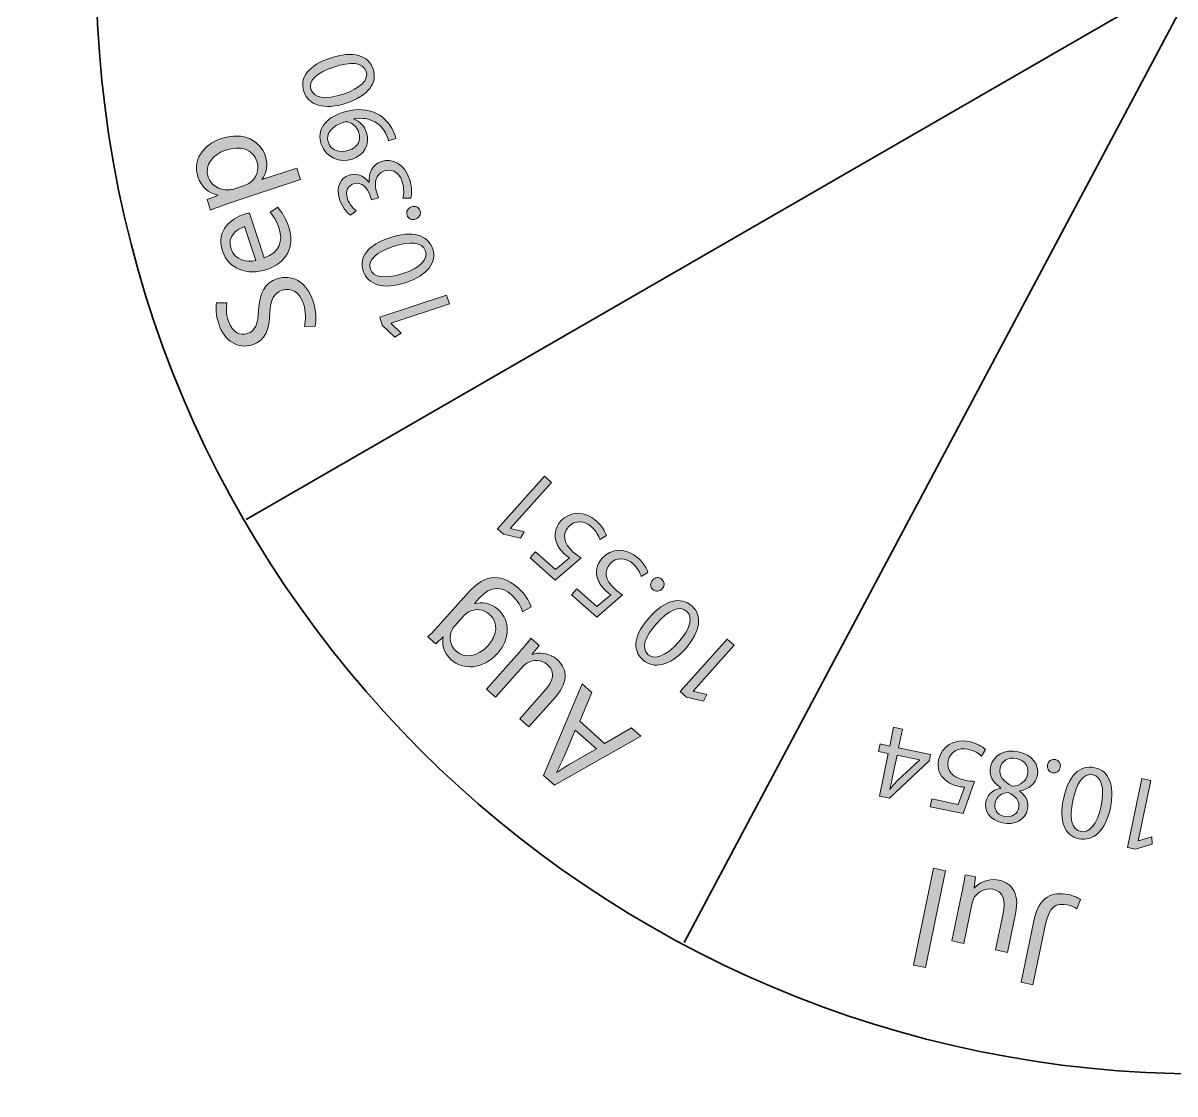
# Model space of a CAD drawing. Header units: inches. Extents: x 3 to 336, y -207 to -2.
# Drawn here: x 121.5 to 174, y -107.3 to -58.5 of the extents above; entities that cross this region are included whole.
import ezdxf

# ---------------------------------------------------------------- set-up
doc = ezdxf.new("R2010")
doc.units = ezdxf.units.IN
doc.header["$MEASUREMENT"] = 0
doc.layers.add('cut', color=7, linetype='Continuous')
doc.layers.add('graveer', color=7, linetype='Continuous')

# ---------------------------------------------------------------- blocks, each defined once
blk = doc.blocks.new('block 10')
at = {"layer": 'graveer'}
h = blk.add_hatch(color=7, dxfattribs=at)
h.dxf.hatch_style = 2
h.paths.add_polyline_path([(161.597, -90.665), (161.42, -91.522), (162.881, -91.825), (162.823, -92.105), (161.003, -93.823), (160.544, -93.728), (160.949, -91.773), (160.508, -91.682), (160.578, -91.347), (161.018, -91.439), (161.196, -90.582)])
edge = h.paths.add_edge_path()
edge.add_spline(control_points=[(161.35, -91.856), (161.35, -91.856), (161.133, -92.906), (161.133, -92.906), (161.099, -93.07), (161.06, -93.234), (161.016, -93.396), (161.016, -93.396), (161.031, -93.399), (161.031, -93.399), (161.166, -93.235), (161.271, -93.116), (161.388, -92.989), (161.388, -92.989), (162.379, -92.079), (162.379, -92.079), (162.379, -92.079), (162.381, -92.069), (162.381, -92.069), (162.381, -92.069), (161.35, -91.856), (161.35, -91.856)], knot_values=[0, 0, 0, 0, 1, 1, 1, 2, 2, 2, 3, 3, 3, 4, 4, 4, 5, 5, 5, 6, 6, 6, 7, 7, 7, 7], degree=3, periodic=1)
h = blk.add_hatch(color=7, dxfattribs=at)
h.dxf.hatch_style = 2
edge = h.paths.add_edge_path()
edge.add_spline(control_points=[(162.939, -93.85), (162.939, -93.85), (164.139, -94.099), (164.139, -94.099), (164.139, -94.099), (164.428, -93.316), (164.428, -93.316), (164.353, -93.31), (164.284, -93.306), (164.167, -93.282), (163.925, -93.232), (163.694, -93.129), (163.525, -92.972), (163.307, -92.781), (163.16, -92.468), (163.242, -92.071), (163.37, -91.457), (163.953, -91.098), (164.636, -91.239), (164.979, -91.311), (165.25, -91.467), (165.38, -91.595), (165.38, -91.595), (165.206, -91.898), (165.206, -91.898), (165.091, -91.793), (164.855, -91.643), (164.569, -91.584), (164.168, -91.501), (163.77, -91.691), (163.683, -92.112), (163.604, -92.519), (163.814, -92.866), (164.443, -92.996), (164.622, -93.033), (164.767, -93.043), (164.886, -93.052), (164.886, -93.052), (164.37, -94.52), (164.37, -94.52), (164.37, -94.52), (162.865, -94.208), (162.865, -94.208), (162.865, -94.208), (162.939, -93.85), (162.939, -93.85)], knot_values=[0, 0, 0, 0, 1, 1, 1, 2, 2, 2, 3, 3, 3, 4, 4, 4, 5, 5, 5, 6, 6, 6, 7, 7, 7, 8, 8, 8, 9, 9, 9, 10, 10, 10, 11, 11, 11, 12, 12, 12, 13, 13, 13, 14, 14, 14, 15, 15, 15, 15], degree=3, periodic=1)
h = blk.add_hatch(color=7, dxfattribs=at)
h.dxf.hatch_style = 2
edge = h.paths.add_edge_path()
edge.add_spline(control_points=[(167.748, -92.772), (167.666, -93.169), (167.37, -93.401), (166.95, -93.485), (166.95, -93.485), (166.951, -93.5), (166.951, -93.5), (167.266, -93.737), (167.36, -94.039), (167.303, -94.31), (167.2, -94.809), (166.709, -95.06), (166.158, -94.946), (165.548, -94.819), (165.322, -94.374), (165.403, -93.982), (165.458, -93.716), (165.648, -93.458), (166.074, -93.354), (166.074, -93.354), (166.076, -93.339), (166.076, -93.339), (165.717, -93.103), (165.532, -92.777), (165.611, -92.395), (165.724, -91.848), (166.27, -91.578), (166.87, -91.702), (167.528, -91.838), (167.844, -92.313), (167.748, -92.772)], knot_values=[0, 0, 0, 0, 1, 1, 1, 2, 2, 2, 3, 3, 3, 4, 4, 4, 5, 5, 5, 6, 6, 6, 7, 7, 7, 8, 8, 8, 9, 9, 9, 10, 10, 10, 10], degree=3, periodic=1)
edge = h.paths.add_edge_path()
edge.add_spline(control_points=[(166.896, -94.256), (166.961, -93.942), (166.759, -93.723), (166.416, -93.551), (166.126, -93.587), (165.878, -93.737), (165.819, -94.023), (165.766, -94.274), (165.862, -94.567), (166.245, -94.646), (166.598, -94.719), (166.84, -94.527), (166.896, -94.256)], knot_values=[0, 0, 0, 0, 1, 1, 1, 2, 2, 2, 3, 3, 3, 4, 4, 4, 4], degree=3, periodic=1)
edge = h.paths.add_edge_path()
edge.add_spline(control_points=[(166.051, -92.441), (165.972, -92.823), (166.2, -93.062), (166.6, -93.271), (166.99, -93.241), (167.239, -93.04), (167.301, -92.74), (167.381, -92.424), (167.198, -92.093), (166.796, -92.01), (166.414, -91.931), (166.118, -92.116), (166.051, -92.441)], knot_values=[0, 0, 0, 0, 1, 1, 1, 2, 2, 2, 3, 3, 3, 4, 4, 4, 4], degree=3, periodic=1)
h = blk.add_hatch(color=7, dxfattribs=at)
h.dxf.hatch_style = 2
edge = h.paths.add_edge_path()
edge.add_spline(control_points=[(168.79, -92.418), (168.753, -92.597), (168.606, -92.698), (168.436, -92.663), (168.267, -92.628), (168.177, -92.477), (168.214, -92.299), (168.25, -92.125), (168.389, -92.017), (168.568, -92.054), (168.737, -92.089), (168.826, -92.244), (168.79, -92.418)], knot_values=[0, 0, 0, 0, 1, 1, 1, 2, 2, 2, 3, 3, 3, 4, 4, 4, 4], degree=3, periodic=1)
h = blk.add_hatch(color=7, dxfattribs=at)
h.dxf.hatch_style = 2
edge = h.paths.add_edge_path()
edge.add_spline(control_points=[(168.934, -93.861), (169.155, -92.791), (169.674, -92.283), (170.371, -92.427), (170.986, -92.555), (171.283, -93.217), (171.077, -94.259), (170.858, -95.314), (170.283, -95.8), (169.644, -95.668), (168.982, -95.531), (168.726, -94.862), (168.934, -93.861)], knot_values=[0, 0, 0, 0, 1, 1, 1, 2, 2, 2, 3, 3, 3, 4, 4, 4, 4], degree=3, periodic=1)
edge = h.paths.add_edge_path()
edge.add_spline(control_points=[(170.652, -94.166), (170.821, -93.348), (170.666, -92.832), (170.279, -92.751), (169.843, -92.661), (169.53, -93.126), (169.364, -93.929), (169.203, -94.704), (169.296, -95.253), (169.737, -95.344), (170.109, -95.422), (170.474, -95.023), (170.652, -94.166)], knot_values=[0, 0, 0, 0, 1, 1, 1, 2, 2, 2, 3, 3, 3, 4, 4, 4, 4], degree=3, periodic=1)
h = blk.add_hatch(color=7, dxfattribs=at)
h.dxf.hatch_style = 2
h.paths.add_polyline_path([(172.344, -95.758), (172.354, -95.76), (172.962, -95.578), (172.977, -95.919), (172.214, -96.145), (171.851, -96.07), (172.502, -92.925), (172.914, -93.01)])
h = blk.add_hatch(color=7, dxfattribs=at)
h.dxf.hatch_style = 2
h.paths.add_polyline_path([(162.652, -101.542), (162.105, -101.429), (163.02, -97.013), (163.567, -97.126)])
h = blk.add_hatch(color=7, dxfattribs=at)
h.dxf.hatch_style = 2
edge = h.paths.add_edge_path()
edge.add_spline(control_points=[(164.304, -98.135), (164.369, -97.824), (164.419, -97.549), (164.449, -97.309), (164.449, -97.309), (164.934, -97.409), (164.934, -97.409), (164.934, -97.409), (164.863, -97.907), (164.863, -97.907), (164.863, -97.907), (164.876, -97.909), (164.876, -97.909), (165.069, -97.696), (165.452, -97.445), (165.987, -97.556), (166.46, -97.654), (166.971, -98.032), (166.753, -99.09), (166.753, -99.09), (166.388, -100.85), (166.388, -100.85), (166.388, -100.85), (165.841, -100.737), (165.841, -100.737), (165.841, -100.737), (166.186, -99.07), (166.186, -99.07), (166.305, -98.497), (166.211, -98.076), (165.713, -97.972), (165.346, -97.897), (165.038, -98.099), (164.888, -98.321), (164.841, -98.395), (164.801, -98.491), (164.78, -98.59), (164.78, -98.59), (164.398, -100.438), (164.398, -100.438), (164.398, -100.438), (163.851, -100.324), (163.851, -100.324), (163.851, -100.324), (164.304, -98.135), (164.304, -98.135)], knot_values=[0, 0, 0, 0, 1, 1, 1, 2, 2, 2, 3, 3, 3, 4, 4, 4, 5, 5, 5, 6, 6, 6, 7, 7, 7, 8, 8, 8, 9, 9, 9, 10, 10, 10, 11, 11, 11, 12, 12, 12, 13, 13, 13, 14, 14, 14, 15, 15, 15, 15], degree=3, periodic=1)
h = blk.add_hatch(color=7, dxfattribs=at)
h.dxf.hatch_style = 2
edge = h.paths.add_edge_path()
edge.add_spline(control_points=[(167.548, -102.323), (167.548, -102.323), (167.007, -102.21), (167.007, -102.21), (167.007, -102.21), (167.588, -99.405), (167.588, -99.405), (167.819, -98.292), (168.437, -98.063), (169.159, -98.213), (169.358, -98.254), (169.592, -98.348), (169.716, -98.432), (169.716, -98.432), (169.544, -98.857), (169.544, -98.857), (169.442, -98.79), (169.287, -98.72), (169.107, -98.682), (168.622, -98.582), (168.291, -98.74), (168.121, -99.561), (168.121, -99.561), (167.548, -102.323), (167.548, -102.323)], knot_values=[0, 0, 0, 0, 1, 1, 1, 2, 2, 2, 3, 3, 3, 4, 4, 4, 5, 5, 5, 6, 6, 6, 7, 7, 7, 8, 8, 8, 8], degree=3, periodic=1)
at = {"layer": 'graveer', "lineweight": 0}
for points in [[(161.597, -90.665), (161.42, -91.522), (162.881, -91.825), (162.823, -92.105), (161.003, -93.823), (160.544, -93.728), (160.949, -91.773), (160.508, -91.682), (160.578, -91.347), (161.018, -91.439), (161.196, -90.582), (161.597, -90.665)], [(172.344, -95.758), (172.354, -95.76), (172.962, -95.578), (172.977, -95.919), (172.214, -96.145), (171.851, -96.07), (172.502, -92.925), (172.914, -93.01), (172.344, -95.758)], [(162.652, -101.542), (162.105, -101.429), (163.02, -97.013), (163.567, -97.126), (162.652, -101.542)]]:
    blk.add_lwpolyline(points, dxfattribs=at)
for points, knots in [([(162.939, -93.85), (162.939, -93.85), (164.139, -94.099), (164.139, -94.099), (164.139, -94.099), (164.428, -93.316), (164.428, -93.316), (164.353, -93.31), (164.284, -93.306), (164.167, -93.282), (163.925, -93.232), (163.694, -93.129), (163.525, -92.972), (163.307, -92.781), (163.16, -92.468), (163.242, -92.071), (163.37, -91.457), (163.953, -91.098), (164.636, -91.239), (164.979, -91.311), (165.25, -91.467), (165.38, -91.595), (165.38, -91.595), (165.206, -91.898), (165.206, -91.898), (165.091, -91.793), (164.855, -91.643), (164.569, -91.584), (164.168, -91.501), (163.77, -91.691), (163.683, -92.112), (163.604, -92.519), (163.814, -92.866), (164.443, -92.996), (164.622, -93.033), (164.767, -93.043), (164.886, -93.052), (164.886, -93.052), (164.37, -94.52), (164.37, -94.52), (164.37, -94.52), (162.865, -94.208), (162.865, -94.208), (162.865, -94.208), (162.939, -93.85), (162.939, -93.85)], [0, 0, 0, 0, 1, 1, 1, 2, 2, 2, 3, 3, 3, 4, 4, 4, 5, 5, 5, 6, 6, 6, 7, 7, 7, 8, 8, 8, 9, 9, 9, 10, 10, 10, 11, 11, 11, 12, 12, 12, 13, 13, 13, 14, 14, 14, 15, 15, 15, 15]), ([(161.35, -91.856), (161.35, -91.856), (161.133, -92.906), (161.133, -92.906), (161.099, -93.07), (161.06, -93.234), (161.016, -93.396), (161.016, -93.396), (161.031, -93.399), (161.031, -93.399), (161.166, -93.235), (161.271, -93.116), (161.388, -92.989), (161.388, -92.989), (162.379, -92.079), (162.379, -92.079), (162.379, -92.079), (162.381, -92.069), (162.381, -92.069), (162.381, -92.069), (161.35, -91.856), (161.35, -91.856)], [0, 0, 0, 0, 1, 1, 1, 2, 2, 2, 3, 3, 3, 4, 4, 4, 5, 5, 5, 6, 6, 6, 7, 7, 7, 7]), ([(167.748, -92.772), (167.666, -93.169), (167.37, -93.401), (166.95, -93.485), (166.95, -93.485), (166.951, -93.5), (166.951, -93.5), (167.266, -93.737), (167.36, -94.039), (167.303, -94.31), (167.2, -94.809), (166.709, -95.06), (166.158, -94.946), (165.548, -94.819), (165.322, -94.374), (165.403, -93.982), (165.458, -93.716), (165.648, -93.458), (166.074, -93.354), (166.074, -93.354), (166.076, -93.339), (166.076, -93.339), (165.717, -93.103), (165.532, -92.777), (165.611, -92.395), (165.724, -91.848), (166.27, -91.578), (166.87, -91.702), (167.528, -91.838), (167.844, -92.313), (167.748, -92.772)], [0, 0, 0, 0, 1, 1, 1, 2, 2, 2, 3, 3, 3, 4, 4, 4, 5, 5, 5, 6, 6, 6, 7, 7, 7, 8, 8, 8, 9, 9, 9, 10, 10, 10, 10]), ([(166.051, -92.441), (165.972, -92.823), (166.2, -93.062), (166.6, -93.271), (166.99, -93.241), (167.239, -93.04), (167.301, -92.74), (167.381, -92.424), (167.198, -92.093), (166.796, -92.01), (166.414, -91.931), (166.118, -92.116), (166.051, -92.441)], [0, 0, 0, 0, 1, 1, 1, 2, 2, 2, 3, 3, 3, 4, 4, 4, 4]), ([(168.79, -92.418), (168.753, -92.597), (168.606, -92.698), (168.436, -92.663), (168.267, -92.628), (168.177, -92.477), (168.214, -92.299), (168.25, -92.125), (168.389, -92.017), (168.568, -92.054), (168.737, -92.089), (168.826, -92.244), (168.79, -92.418)], [0, 0, 0, 0, 1, 1, 1, 2, 2, 2, 3, 3, 3, 4, 4, 4, 4]), ([(168.934, -93.861), (169.155, -92.791), (169.674, -92.283), (170.371, -92.427), (170.986, -92.555), (171.283, -93.217), (171.077, -94.259), (170.858, -95.314), (170.283, -95.8), (169.644, -95.668), (168.982, -95.531), (168.726, -94.862), (168.934, -93.861)], [0, 0, 0, 0, 1, 1, 1, 2, 2, 2, 3, 3, 3, 4, 4, 4, 4]), ([(170.652, -94.166), (170.821, -93.348), (170.666, -92.832), (170.279, -92.751), (169.843, -92.661), (169.53, -93.126), (169.364, -93.929), (169.203, -94.704), (169.296, -95.253), (169.737, -95.344), (170.109, -95.422), (170.474, -95.023), (170.652, -94.166)], [0, 0, 0, 0, 1, 1, 1, 2, 2, 2, 3, 3, 3, 4, 4, 4, 4]), ([(166.896, -94.256), (166.961, -93.942), (166.759, -93.723), (166.416, -93.551), (166.126, -93.587), (165.878, -93.737), (165.819, -94.023), (165.766, -94.274), (165.862, -94.567), (166.245, -94.646), (166.598, -94.719), (166.84, -94.527), (166.896, -94.256)], [0, 0, 0, 0, 1, 1, 1, 2, 2, 2, 3, 3, 3, 4, 4, 4, 4]), ([(164.304, -98.135), (164.369, -97.824), (164.419, -97.549), (164.449, -97.309), (164.449, -97.309), (164.934, -97.409), (164.934, -97.409), (164.934, -97.409), (164.863, -97.907), (164.863, -97.907), (164.863, -97.907), (164.876, -97.909), (164.876, -97.909), (165.069, -97.696), (165.452, -97.445), (165.987, -97.556), (166.46, -97.654), (166.971, -98.032), (166.753, -99.09), (166.753, -99.09), (166.388, -100.85), (166.388, -100.85), (166.388, -100.85), (165.841, -100.737), (165.841, -100.737), (165.841, -100.737), (166.186, -99.07), (166.186, -99.07), (166.305, -98.497), (166.211, -98.076), (165.713, -97.972), (165.346, -97.897), (165.038, -98.099), (164.888, -98.321), (164.841, -98.395), (164.801, -98.491), (164.78, -98.59), (164.78, -98.59), (164.398, -100.438), (164.398, -100.438), (164.398, -100.438), (163.851, -100.324), (163.851, -100.324), (163.851, -100.324), (164.304, -98.135), (164.304, -98.135)], [0, 0, 0, 0, 1, 1, 1, 2, 2, 2, 3, 3, 3, 4, 4, 4, 5, 5, 5, 6, 6, 6, 7, 7, 7, 8, 8, 8, 9, 9, 9, 10, 10, 10, 11, 11, 11, 12, 12, 12, 13, 13, 13, 14, 14, 14, 15, 15, 15, 15]), ([(167.548, -102.323), (167.548, -102.323), (167.007, -102.21), (167.007, -102.21), (167.007, -102.21), (167.588, -99.405), (167.588, -99.405), (167.819, -98.292), (168.437, -98.063), (169.159, -98.213), (169.358, -98.254), (169.592, -98.348), (169.716, -98.432), (169.716, -98.432), (169.544, -98.857), (169.544, -98.857), (169.442, -98.79), (169.287, -98.72), (169.107, -98.682), (168.622, -98.582), (168.291, -98.74), (168.121, -99.561), (168.121, -99.561), (167.548, -102.323), (167.548, -102.323)], [0, 0, 0, 0, 1, 1, 1, 2, 2, 2, 3, 3, 3, 4, 4, 4, 5, 5, 5, 6, 6, 6, 7, 7, 7, 8, 8, 8, 8])]:
    blk.add_open_spline(points, degree=3, knots=knots, dxfattribs=at)
blk = doc.blocks.new('block 11')
at = {"layer": 'graveer'}
h = blk.add_hatch(color=7, dxfattribs=at)
h.dxf.hatch_style = 2
h.paths.add_polyline_path([(143.726, -81.515), (143.733, -81.521), (144.35, -81.668), (144.193, -81.971), (143.419, -81.784), (143.142, -81.538), (145.279, -79.14), (145.593, -79.419)])
h = blk.add_hatch(color=7, dxfattribs=at)
h.dxf.hatch_style = 2
edge = h.paths.add_edge_path()
edge.add_spline(control_points=[(144.864, -82.582), (144.864, -82.582), (145.779, -83.397), (145.779, -83.397), (145.779, -83.397), (146.42, -82.864), (146.42, -82.864), (146.358, -82.822), (146.3, -82.783), (146.212, -82.704), (146.027, -82.54), (145.879, -82.335), (145.81, -82.115), (145.717, -81.84), (145.746, -81.495), (146.016, -81.193), (146.434, -80.724), (147.118, -80.705), (147.639, -81.169), (147.901, -81.403), (148.056, -81.674), (148.105, -81.85), (148.105, -81.85), (147.804, -82.024), (147.804, -82.024), (147.757, -81.877), (147.627, -81.629), (147.409, -81.434), (147.103, -81.162), (146.663, -81.128), (146.377, -81.448), (146.105, -81.762), (146.114, -82.167), (146.594, -82.595), (146.73, -82.716), (146.85, -82.797), (146.949, -82.865), (146.949, -82.865), (145.768, -83.878), (145.768, -83.878), (145.768, -83.878), (144.621, -82.855), (144.621, -82.855), (144.621, -82.855), (144.864, -82.582), (144.864, -82.582)], knot_values=[0, 0, 0, 0, 1, 1, 1, 2, 2, 2, 3, 3, 3, 4, 4, 4, 5, 5, 5, 6, 6, 6, 7, 7, 7, 8, 8, 8, 9, 9, 9, 10, 10, 10, 11, 11, 11, 12, 12, 12, 13, 13, 13, 14, 14, 14, 15, 15, 15, 15], degree=3, periodic=1)
h = blk.add_hatch(color=7, dxfattribs=at)
h.dxf.hatch_style = 2
edge = h.paths.add_edge_path()
edge.add_spline(control_points=[(146.756, -84.268), (146.756, -84.268), (147.671, -85.083), (147.671, -85.083), (147.671, -85.083), (148.312, -84.549), (148.312, -84.549), (148.25, -84.508), (148.191, -84.469), (148.103, -84.39), (147.919, -84.225), (147.77, -84.02), (147.702, -83.8), (147.609, -83.526), (147.638, -83.181), (147.908, -82.879), (148.325, -82.41), (149.01, -82.391), (149.53, -82.855), (149.792, -83.088), (149.948, -83.36), (149.996, -83.535), (149.996, -83.535), (149.695, -83.71), (149.695, -83.71), (149.648, -83.562), (149.519, -83.314), (149.3, -83.12), (148.994, -82.847), (148.555, -82.813), (148.269, -83.134), (147.996, -83.447), (148.006, -83.853), (148.486, -84.28), (148.622, -84.401), (148.742, -84.482), (148.841, -84.55), (148.841, -84.55), (147.66, -85.563), (147.66, -85.563), (147.66, -85.563), (146.512, -84.541), (146.512, -84.541), (146.512, -84.541), (146.756, -84.268), (146.756, -84.268)], knot_values=[0, 0, 0, 0, 1, 1, 1, 2, 2, 2, 3, 3, 3, 4, 4, 4, 5, 5, 5, 6, 6, 6, 7, 7, 7, 8, 8, 8, 9, 9, 9, 10, 10, 10, 11, 11, 11, 12, 12, 12, 13, 13, 13, 14, 14, 14, 15, 15, 15, 15], degree=3, periodic=1)
h = blk.add_hatch(color=7, dxfattribs=at)
h.dxf.hatch_style = 2
edge = h.paths.add_edge_path()
edge.add_spline(control_points=[(139.967, -86.463), (140.125, -86.305), (140.299, -86.128), (140.548, -85.848), (140.548, -85.848), (141.736, -84.516), (141.736, -84.516), (142.205, -83.989), (142.597, -83.76), (142.997, -83.76), (143.406, -83.75), (143.788, -83.971), (144.077, -84.228), (144.352, -84.473), (144.596, -84.81), (144.671, -85.098), (144.671, -85.098), (144.284, -85.323), (144.284, -85.323), (144.217, -85.093), (144.056, -84.797), (143.771, -84.543), (143.344, -84.163), (142.832, -84.106), (142.317, -84.685), (142.317, -84.685), (142.089, -84.941), (142.089, -84.941), (142.089, -84.941), (142.098, -84.95), (142.098, -84.95), (142.417, -84.85), (142.815, -84.899), (143.171, -85.216), (143.74, -85.724), (143.717, -86.57), (143.151, -87.206), (142.457, -87.984), (141.557, -87.973), (141.031, -87.503), (140.632, -87.149), (140.6, -86.745), (140.669, -86.467), (140.669, -86.467), (140.66, -86.459), (140.66, -86.459), (140.66, -86.459), (140.333, -86.788), (140.333, -86.788), (140.333, -86.788), (139.967, -86.463), (139.967, -86.463)], knot_values=[0, 0, 0, 0, 1, 1, 1, 2, 2, 2, 3, 3, 3, 4, 4, 4, 5, 5, 5, 6, 6, 6, 7, 7, 7, 8, 8, 8, 9, 9, 9, 10, 10, 10, 11, 11, 11, 12, 12, 12, 13, 13, 13, 14, 14, 14, 15, 15, 15, 16, 16, 16, 17, 17, 17, 17], degree=3, periodic=1)
edge = h.paths.add_edge_path()
edge.add_spline(control_points=[(141.206, -85.941), (141.143, -86.012), (141.093, -86.078), (141.061, -86.152), (140.922, -86.462), (140.947, -86.843), (141.251, -87.113), (141.649, -87.468), (142.234, -87.385), (142.707, -86.854), (143.109, -86.403), (143.215, -85.826), (142.765, -85.424), (142.508, -85.196), (142.132, -85.15), (141.806, -85.335), (141.718, -85.385), (141.637, -85.458), (141.573, -85.529), (141.573, -85.529), (141.206, -85.941), (141.206, -85.941)], knot_values=[0, 0, 0, 0, 1, 1, 1, 2, 2, 2, 3, 3, 3, 4, 4, 4, 5, 5, 5, 6, 6, 6, 7, 7, 7, 7], degree=3, periodic=1)
h = blk.add_hatch(color=7, dxfattribs=at)
h.dxf.hatch_style = 2
edge = h.paths.add_edge_path()
edge.add_spline(control_points=[(150.647, -84.267), (150.526, -84.403), (150.348, -84.418), (150.219, -84.302), (150.09, -84.187), (150.087, -84.012), (150.208, -83.876), (150.327, -83.743), (150.5, -83.719), (150.637, -83.841), (150.766, -83.956), (150.766, -84.134), (150.647, -84.267)], knot_values=[0, 0, 0, 0, 1, 1, 1, 2, 2, 2, 3, 3, 3, 4, 4, 4, 4], degree=3, periodic=1)
h = blk.add_hatch(color=7, dxfattribs=at)
h.dxf.hatch_style = 2
edge = h.paths.add_edge_path()
edge.add_spline(control_points=[(150.05, -85.589), (150.777, -84.773), (151.48, -84.593), (152.012, -85.066), (152.48, -85.483), (152.406, -86.205), (151.707, -87.005), (150.99, -87.81), (150.249, -87.943), (149.762, -87.509), (149.257, -87.059), (149.37, -86.352), (150.05, -85.589)], knot_values=[0, 0, 0, 0, 1, 1, 1, 2, 2, 2, 3, 3, 3, 4, 4, 4, 4], degree=3, periodic=1)
edge = h.paths.add_edge_path()
edge.add_spline(control_points=[(151.386, -86.712), (151.941, -86.088), (152.065, -85.563), (151.77, -85.301), (151.437, -85.005), (150.934, -85.251), (150.388, -85.863), (149.862, -86.453), (149.668, -86.976), (150.004, -87.275), (150.288, -87.528), (150.804, -87.365), (151.386, -86.712)], knot_values=[0, 0, 0, 0, 1, 1, 1, 2, 2, 2, 3, 3, 3, 4, 4, 4, 4], degree=3, periodic=1)
h = blk.add_hatch(color=7, dxfattribs=at)
h.dxf.hatch_style = 2
edge = h.paths.add_edge_path()
edge.add_spline(control_points=[(144.124, -87.172), (144.335, -86.935), (144.517, -86.721), (144.663, -86.529), (144.663, -86.529), (145.033, -86.858), (145.033, -86.858), (145.033, -86.858), (144.723, -87.254), (144.723, -87.254), (144.723, -87.254), (144.732, -87.263), (144.732, -87.263), (145.006, -87.175), (145.464, -87.149), (145.871, -87.512), (146.232, -87.833), (146.485, -88.417), (145.768, -89.223), (145.768, -89.223), (144.571, -90.565), (144.571, -90.565), (144.571, -90.565), (144.154, -90.193), (144.154, -90.193), (144.154, -90.193), (145.287, -88.922), (145.287, -88.922), (145.676, -88.486), (145.805, -88.074), (145.425, -87.736), (145.145, -87.486), (144.778, -87.507), (144.537, -87.625), (144.458, -87.665), (144.376, -87.728), (144.309, -87.804), (144.309, -87.804), (143.054, -89.213), (143.054, -89.213), (143.054, -89.213), (142.637, -88.841), (142.637, -88.841), (142.637, -88.841), (144.124, -87.172), (144.124, -87.172)], knot_values=[0, 0, 0, 0, 1, 1, 1, 2, 2, 2, 3, 3, 3, 4, 4, 4, 5, 5, 5, 6, 6, 6, 7, 7, 7, 8, 8, 8, 9, 9, 9, 10, 10, 10, 11, 11, 11, 12, 12, 12, 13, 13, 13, 14, 14, 14, 15, 15, 15, 15], degree=3, periodic=1)
h = blk.add_hatch(color=7, dxfattribs=at)
h.dxf.hatch_style = 2
h.paths.add_polyline_path([(152.055, -88.937), (152.063, -88.943), (152.68, -89.09), (152.522, -89.393), (151.749, -89.207), (151.472, -88.96), (153.609, -86.562), (153.922, -86.841)])
h = blk.add_hatch(color=7, dxfattribs=at)
h.dxf.hatch_style = 2
h.paths.add_polyline_path([(148.02, -91.324), (149.248, -90.614), (149.675, -90.995), (145.741, -93.223), (145.242, -92.78), (147, -88.611), (147.441, -89.004), (146.887, -90.314)])
edge = h.paths.add_edge_path()
edge.add_spline(control_points=[(146.685, -90.712), (146.685, -90.712), (146.177, -91.911), (146.177, -91.911), (146.063, -92.183), (145.941, -92.415), (145.824, -92.643), (145.824, -92.643), (145.833, -92.651), (145.833, -92.651), (146.05, -92.504), (146.275, -92.355), (146.51, -92.216), (146.51, -92.216), (147.647, -91.57), (147.647, -91.57), (147.647, -91.57), (146.685, -90.712), (146.685, -90.712)], knot_values=[0, 0, 0, 0, 1, 1, 1, 2, 2, 2, 3, 3, 3, 4, 4, 4, 5, 5, 5, 6, 6, 6, 6], degree=3, periodic=1)
at = {"layer": 'graveer', "lineweight": 0}
for points in [[(143.726, -81.515), (143.733, -81.521), (144.35, -81.668), (144.193, -81.971), (143.419, -81.784), (143.142, -81.538), (145.279, -79.14), (145.593, -79.419), (143.726, -81.515)], [(152.055, -88.937), (152.063, -88.943), (152.68, -89.09), (152.522, -89.393), (151.749, -89.207), (151.472, -88.96), (153.609, -86.562), (153.922, -86.841), (152.055, -88.937)], [(148.02, -91.324), (149.248, -90.614), (149.675, -90.995), (145.741, -93.223), (145.242, -92.78), (147, -88.611), (147.441, -89.004), (146.887, -90.314), (148.02, -91.324)]]:
    blk.add_lwpolyline(points, dxfattribs=at)
for points, knots in [([(144.864, -82.582), (144.864, -82.582), (145.779, -83.397), (145.779, -83.397), (145.779, -83.397), (146.42, -82.864), (146.42, -82.864), (146.358, -82.822), (146.3, -82.783), (146.212, -82.704), (146.027, -82.54), (145.879, -82.335), (145.81, -82.115), (145.717, -81.84), (145.746, -81.495), (146.016, -81.193), (146.434, -80.724), (147.118, -80.705), (147.639, -81.169), (147.901, -81.403), (148.056, -81.674), (148.105, -81.85), (148.105, -81.85), (147.804, -82.024), (147.804, -82.024), (147.757, -81.877), (147.627, -81.629), (147.409, -81.434), (147.103, -81.162), (146.663, -81.128), (146.377, -81.448), (146.105, -81.762), (146.114, -82.167), (146.594, -82.595), (146.73, -82.716), (146.85, -82.797), (146.949, -82.865), (146.949, -82.865), (145.768, -83.878), (145.768, -83.878), (145.768, -83.878), (144.621, -82.855), (144.621, -82.855), (144.621, -82.855), (144.864, -82.582), (144.864, -82.582)], [0, 0, 0, 0, 1, 1, 1, 2, 2, 2, 3, 3, 3, 4, 4, 4, 5, 5, 5, 6, 6, 6, 7, 7, 7, 8, 8, 8, 9, 9, 9, 10, 10, 10, 11, 11, 11, 12, 12, 12, 13, 13, 13, 14, 14, 14, 15, 15, 15, 15]), ([(146.756, -84.268), (146.756, -84.268), (147.671, -85.083), (147.671, -85.083), (147.671, -85.083), (148.312, -84.549), (148.312, -84.549), (148.25, -84.508), (148.191, -84.469), (148.103, -84.39), (147.919, -84.225), (147.77, -84.02), (147.702, -83.8), (147.609, -83.526), (147.638, -83.181), (147.908, -82.879), (148.325, -82.41), (149.01, -82.391), (149.53, -82.855), (149.792, -83.088), (149.948, -83.36), (149.996, -83.535), (149.996, -83.535), (149.695, -83.71), (149.695, -83.71), (149.648, -83.562), (149.519, -83.314), (149.3, -83.12), (148.994, -82.847), (148.555, -82.813), (148.269, -83.134), (147.996, -83.447), (148.006, -83.853), (148.486, -84.28), (148.622, -84.401), (148.742, -84.482), (148.841, -84.55), (148.841, -84.55), (147.66, -85.563), (147.66, -85.563), (147.66, -85.563), (146.512, -84.541), (146.512, -84.541), (146.512, -84.541), (146.756, -84.268), (146.756, -84.268)], [0, 0, 0, 0, 1, 1, 1, 2, 2, 2, 3, 3, 3, 4, 4, 4, 5, 5, 5, 6, 6, 6, 7, 7, 7, 8, 8, 8, 9, 9, 9, 10, 10, 10, 11, 11, 11, 12, 12, 12, 13, 13, 13, 14, 14, 14, 15, 15, 15, 15]), ([(139.967, -86.463), (140.125, -86.305), (140.299, -86.128), (140.548, -85.848), (140.548, -85.848), (141.736, -84.516), (141.736, -84.516), (142.205, -83.989), (142.597, -83.76), (142.997, -83.76), (143.406, -83.75), (143.788, -83.971), (144.077, -84.228), (144.352, -84.473), (144.596, -84.81), (144.671, -85.098), (144.671, -85.098), (144.284, -85.323), (144.284, -85.323), (144.217, -85.093), (144.056, -84.797), (143.771, -84.543), (143.344, -84.163), (142.832, -84.106), (142.317, -84.685), (142.317, -84.685), (142.089, -84.941), (142.089, -84.941), (142.089, -84.941), (142.098, -84.95), (142.098, -84.95), (142.417, -84.85), (142.815, -84.899), (143.171, -85.216), (143.74, -85.724), (143.717, -86.57), (143.151, -87.206), (142.457, -87.984), (141.557, -87.973), (141.031, -87.503), (140.632, -87.149), (140.6, -86.745), (140.669, -86.467), (140.669, -86.467), (140.66, -86.459), (140.66, -86.459), (140.66, -86.459), (140.333, -86.788), (140.333, -86.788), (140.333, -86.788), (139.967, -86.463), (139.967, -86.463)], [0, 0, 0, 0, 1, 1, 1, 2, 2, 2, 3, 3, 3, 4, 4, 4, 5, 5, 5, 6, 6, 6, 7, 7, 7, 8, 8, 8, 9, 9, 9, 10, 10, 10, 11, 11, 11, 12, 12, 12, 13, 13, 13, 14, 14, 14, 15, 15, 15, 16, 16, 16, 17, 17, 17, 17]), ([(150.647, -84.267), (150.526, -84.403), (150.348, -84.418), (150.219, -84.302), (150.09, -84.187), (150.087, -84.012), (150.208, -83.876), (150.327, -83.743), (150.5, -83.719), (150.637, -83.841), (150.766, -83.956), (150.766, -84.134), (150.647, -84.267)], [0, 0, 0, 0, 1, 1, 1, 2, 2, 2, 3, 3, 3, 4, 4, 4, 4]), ([(150.05, -85.589), (150.777, -84.773), (151.48, -84.593), (152.012, -85.066), (152.48, -85.483), (152.406, -86.205), (151.707, -87.005), (150.99, -87.81), (150.249, -87.943), (149.762, -87.509), (149.257, -87.059), (149.37, -86.352), (150.05, -85.589)], [0, 0, 0, 0, 1, 1, 1, 2, 2, 2, 3, 3, 3, 4, 4, 4, 4]), ([(151.386, -86.712), (151.941, -86.088), (152.065, -85.563), (151.77, -85.301), (151.437, -85.005), (150.934, -85.251), (150.388, -85.863), (149.862, -86.453), (149.668, -86.976), (150.004, -87.275), (150.288, -87.528), (150.804, -87.365), (151.386, -86.712)], [0, 0, 0, 0, 1, 1, 1, 2, 2, 2, 3, 3, 3, 4, 4, 4, 4]), ([(141.206, -85.941), (141.143, -86.012), (141.093, -86.078), (141.061, -86.152), (140.922, -86.462), (140.947, -86.843), (141.251, -87.113), (141.649, -87.468), (142.234, -87.385), (142.707, -86.854), (143.109, -86.403), (143.215, -85.826), (142.765, -85.424), (142.508, -85.196), (142.132, -85.15), (141.806, -85.335), (141.718, -85.385), (141.637, -85.458), (141.573, -85.529), (141.573, -85.529), (141.206, -85.941), (141.206, -85.941)], [0, 0, 0, 0, 1, 1, 1, 2, 2, 2, 3, 3, 3, 4, 4, 4, 5, 5, 5, 6, 6, 6, 7, 7, 7, 7]), ([(144.124, -87.172), (144.335, -86.935), (144.517, -86.721), (144.663, -86.529), (144.663, -86.529), (145.033, -86.858), (145.033, -86.858), (145.033, -86.858), (144.723, -87.254), (144.723, -87.254), (144.723, -87.254), (144.732, -87.263), (144.732, -87.263), (145.006, -87.175), (145.464, -87.149), (145.871, -87.512), (146.232, -87.833), (146.485, -88.417), (145.768, -89.223), (145.768, -89.223), (144.571, -90.565), (144.571, -90.565), (144.571, -90.565), (144.154, -90.193), (144.154, -90.193), (144.154, -90.193), (145.287, -88.922), (145.287, -88.922), (145.676, -88.486), (145.805, -88.074), (145.425, -87.736), (145.145, -87.486), (144.778, -87.507), (144.537, -87.625), (144.458, -87.665), (144.376, -87.728), (144.309, -87.804), (144.309, -87.804), (143.054, -89.213), (143.054, -89.213), (143.054, -89.213), (142.637, -88.841), (142.637, -88.841), (142.637, -88.841), (144.124, -87.172), (144.124, -87.172)], [0, 0, 0, 0, 1, 1, 1, 2, 2, 2, 3, 3, 3, 4, 4, 4, 5, 5, 5, 6, 6, 6, 7, 7, 7, 8, 8, 8, 9, 9, 9, 10, 10, 10, 11, 11, 11, 12, 12, 12, 13, 13, 13, 14, 14, 14, 15, 15, 15, 15]), ([(146.685, -90.712), (146.685, -90.712), (146.177, -91.911), (146.177, -91.911), (146.063, -92.183), (145.941, -92.415), (145.824, -92.643), (145.824, -92.643), (145.833, -92.651), (145.833, -92.651), (146.05, -92.504), (146.275, -92.355), (146.51, -92.216), (146.51, -92.216), (147.647, -91.57), (147.647, -91.57), (147.647, -91.57), (146.685, -90.712), (146.685, -90.712)], [0, 0, 0, 0, 1, 1, 1, 2, 2, 2, 3, 3, 3, 4, 4, 4, 5, 5, 5, 6, 6, 6, 6])]:
    blk.add_open_spline(points, degree=3, knots=knots, dxfattribs=at)
blk = doc.blocks.new('block 12')
at = {"layer": 'graveer'}
h = blk.add_hatch(color=7, dxfattribs=at)
h.dxf.hatch_style = 2
edge = h.paths.add_edge_path()
edge.add_spline(control_points=[(135.519, -60.078), (136.556, -59.735), (137.255, -59.93), (137.479, -60.606), (137.676, -61.201), (137.251, -61.79), (136.245, -62.133), (135.223, -62.471), (134.514, -62.216), (134.309, -61.597), (134.097, -60.954), (134.548, -60.399), (135.519, -60.078)], knot_values=[0, 0, 0, 0, 1, 1, 1, 2, 2, 2, 3, 3, 3, 4, 4, 4, 4], degree=3, periodic=1)
edge = h.paths.add_edge_path()
edge.add_spline(control_points=[(136.114, -61.718), (136.906, -61.456), (137.276, -61.063), (137.152, -60.688), (137.012, -60.265), (136.453, -60.227), (135.674, -60.485), (134.923, -60.733), (134.494, -61.088), (134.636, -61.515), (134.755, -61.876), (135.283, -61.993), (136.114, -61.718)], knot_values=[0, 0, 0, 0, 1, 1, 1, 2, 2, 2, 3, 3, 3, 4, 4, 4, 4], degree=3, periodic=1)
h = blk.add_hatch(color=7, dxfattribs=at)
h.dxf.hatch_style = 2
edge = h.paths.add_edge_path()
edge.add_spline(control_points=[(138.172, -63.852), (138.152, -63.759), (138.108, -63.66), (138.048, -63.523), (137.936, -63.295), (137.763, -63.102), (137.541, -62.983), (137.292, -62.842), (136.976, -62.784), (136.596, -62.848), (136.596, -62.848), (136.601, -62.862), (136.601, -62.862), (136.863, -62.963), (137.066, -63.167), (137.166, -63.471), (137.348, -64.02), (137.052, -64.508), (136.531, -64.681), (135.954, -64.871), (135.309, -64.621), (135.103, -63.997), (134.897, -63.374), (135.276, -62.821), (136.055, -62.564), (136.726, -62.342), (137.269, -62.412), (137.659, -62.616), (137.967, -62.774), (138.215, -63.052), (138.361, -63.368), (138.434, -63.51), (138.482, -63.64), (138.51, -63.74), (138.51, -63.74), (138.172, -63.852), (138.172, -63.852)], knot_values=[0, 0, 0, 0, 1, 1, 1, 2, 2, 2, 3, 3, 3, 4, 4, 4, 5, 5, 5, 6, 6, 6, 7, 7, 7, 8, 8, 8, 9, 9, 9, 10, 10, 10, 11, 11, 11, 12, 12, 12, 12], degree=3, periodic=1)
edge = h.paths.add_edge_path()
edge.add_spline(control_points=[(136.368, -64.282), (136.748, -64.156), (136.939, -63.838), (136.821, -63.481), (136.73, -63.204), (136.522, -63.034), (136.304, -62.986), (136.258, -62.975), (136.207, -62.977), (136.141, -62.998), (135.62, -63.171), (135.285, -63.494), (135.428, -63.927), (135.545, -64.279), (135.936, -64.424), (136.368, -64.282)], knot_values=[0, 0, 0, 0, 1, 1, 1, 2, 2, 2, 3, 3, 3, 4, 4, 4, 5, 5, 5, 5], degree=3, periodic=1)
h = blk.add_hatch(color=7, dxfattribs=at)
h.dxf.hatch_style = 2
edge = h.paths.add_edge_path()
edge.add_spline(control_points=[(131.002, -66.665), (130.628, -66.789), (130.331, -66.901), (130.057, -67.005), (130.057, -67.005), (129.899, -66.528), (129.899, -66.528), (129.899, -66.528), (130.392, -66.339), (130.392, -66.339), (130.392, -66.339), (130.388, -66.326), (130.388, -66.326), (129.961, -66.227), (129.636, -65.953), (129.478, -65.476), (129.245, -64.771), (129.667, -64.043), (130.553, -63.75), (131.603, -63.403), (132.332, -63.871), (132.56, -64.558), (132.688, -64.944), (132.63, -65.338), (132.398, -65.608), (132.398, -65.608), (132.403, -65.62), (132.403, -65.62), (132.403, -65.62), (133.989, -65.096), (133.989, -65.096), (133.989, -65.096), (134.162, -65.62), (134.162, -65.62), (134.162, -65.62), (131.002, -66.665), (131.002, -66.665)], knot_values=[0, 0, 0, 0, 1, 1, 1, 2, 2, 2, 3, 3, 3, 4, 4, 4, 5, 5, 5, 6, 6, 6, 7, 7, 7, 8, 8, 8, 9, 9, 9, 10, 10, 10, 11, 11, 11, 12, 12, 12, 12], degree=3, periodic=1)
edge = h.paths.add_edge_path()
edge.add_spline(control_points=[(131.606, -65.883), (131.685, -65.858), (131.753, -65.822), (131.816, -65.787), (132.151, -65.569), (132.299, -65.166), (132.173, -64.786), (131.988, -64.225), (131.422, -64.051), (130.753, -64.272), (130.168, -64.466), (129.769, -64.939), (129.954, -65.5), (130.074, -65.861), (130.445, -66.113), (130.877, -66.084), (130.949, -66.081), (131.034, -66.073), (131.106, -66.049), (131.106, -66.049), (131.606, -65.883), (131.606, -65.883)], knot_values=[0, 0, 0, 0, 1, 1, 1, 2, 2, 2, 3, 3, 3, 4, 4, 4, 5, 5, 5, 6, 6, 6, 7, 7, 7, 7], degree=3, periodic=1)
h = blk.add_hatch(color=7, dxfattribs=at)
h.dxf.hatch_style = 2
edge = h.paths.add_edge_path()
edge.add_spline(control_points=[(138.831, -66.458), (138.867, -66.316), (138.895, -66.006), (138.8, -65.719), (138.625, -65.189), (138.233, -65.136), (137.981, -65.225), (137.556, -65.371), (137.5, -65.816), (137.632, -66.215), (137.632, -66.215), (137.707, -66.445), (137.707, -66.445), (137.707, -66.445), (137.398, -66.547), (137.398, -66.547), (137.398, -66.547), (137.322, -66.317), (137.322, -66.317), (137.222, -66.017), (136.942, -65.688), (136.581, -65.808), (136.337, -65.888), (136.172, -66.115), (136.298, -66.494), (136.379, -66.738), (136.564, -66.937), (136.701, -67.038), (136.701, -67.038), (136.437, -67.245), (136.437, -67.245), (136.267, -67.124), (136.047, -66.853), (135.939, -66.525), (135.74, -65.924), (136.007, -65.535), (136.377, -65.412), (136.691, -65.308), (137.021, -65.407), (137.281, -65.738), (137.281, -65.738), (137.291, -65.734), (137.291, -65.734), (137.242, -65.334), (137.422, -64.936), (137.849, -64.795), (138.337, -64.634), (138.89, -64.873), (139.132, -65.604), (139.245, -65.947), (139.236, -66.283), (139.187, -66.466), (139.187, -66.466), (138.831, -66.458), (138.831, -66.458)], knot_values=[0, 0, 0, 0, 1, 1, 1, 2, 2, 2, 3, 3, 3, 4, 4, 4, 5, 5, 5, 6, 6, 6, 7, 7, 7, 8, 8, 8, 9, 9, 9, 10, 10, 10, 11, 11, 11, 12, 12, 12, 13, 13, 13, 14, 14, 14, 15, 15, 15, 16, 16, 16, 17, 17, 17, 18, 18, 18, 18], degree=3, periodic=1)
h = blk.add_hatch(color=7, dxfattribs=at)
h.dxf.hatch_style = 2
edge = h.paths.add_edge_path()
edge.add_spline(control_points=[(132.506, -69.191), (133.22, -68.942), (133.364, -68.386), (133.188, -67.855), (133.063, -67.475), (132.921, -67.268), (132.77, -67.097), (132.77, -67.097), (133.12, -66.881), (133.12, -66.881), (133.267, -67.039), (133.469, -67.328), (133.622, -67.792), (133.919, -68.69), (133.506, -69.422), (132.625, -69.714), (131.745, -70.005), (130.88, -69.716), (130.599, -68.865), (130.284, -67.912), (131.038, -67.382), (131.575, -67.205), (131.684, -67.169), (131.772, -67.152), (131.828, -67.141), (131.828, -67.141), (132.506, -69.191), (132.506, -69.191)], knot_values=[0, 0, 0, 0, 1, 1, 1, 2, 2, 2, 3, 3, 3, 4, 4, 4, 5, 5, 5, 6, 6, 6, 7, 7, 7, 8, 8, 8, 9, 9, 9, 9], degree=3, periodic=1)
edge = h.paths.add_edge_path()
edge.add_spline(control_points=[(131.612, -67.761), (131.272, -67.866), (130.795, -68.185), (130.993, -68.782), (131.17, -69.318), (131.743, -69.39), (132.124, -69.31), (132.124, -69.31), (131.612, -67.761), (131.612, -67.761)], knot_values=[0, 0, 0, 0, 1, 1, 1, 2, 2, 2, 3, 3, 3, 3], degree=3, periodic=1)
h = blk.add_hatch(color=7, dxfattribs=at)
h.dxf.hatch_style = 2
edge = h.paths.add_edge_path()
edge.add_spline(control_points=[(139.404, -67.419), (139.23, -67.476), (139.07, -67.4), (139.015, -67.235), (138.961, -67.07), (139.045, -66.918), (139.219, -66.861), (139.388, -66.805), (139.55, -66.871), (139.608, -67.044), (139.662, -67.209), (139.573, -67.363), (139.404, -67.419)], knot_values=[0, 0, 0, 0, 1, 1, 1, 2, 2, 2, 3, 3, 3, 4, 4, 4, 4], degree=3, periodic=1)
h = blk.add_hatch(color=7, dxfattribs=at)
h.dxf.hatch_style = 2
edge = h.paths.add_edge_path()
edge.add_spline(control_points=[(138.226, -68.265), (139.263, -67.922), (139.963, -68.117), (140.186, -68.793), (140.383, -69.389), (139.958, -69.977), (138.952, -70.32), (137.93, -70.658), (137.221, -70.403), (137.016, -69.784), (136.804, -69.141), (137.255, -68.586), (138.226, -68.265)], knot_values=[0, 0, 0, 0, 1, 1, 1, 2, 2, 2, 3, 3, 3, 4, 4, 4, 4], degree=3, periodic=1)
edge = h.paths.add_edge_path()
edge.add_spline(control_points=[(138.82, -69.905), (139.614, -69.643), (139.983, -69.25), (139.859, -68.875), (139.72, -68.453), (139.16, -68.414), (138.381, -68.671), (137.631, -68.919), (137.202, -69.275), (137.343, -69.702), (137.462, -70.063), (137.99, -70.18), (138.82, -69.905)], knot_values=[0, 0, 0, 0, 1, 1, 1, 2, 2, 2, 3, 3, 3, 4, 4, 4, 4], degree=3, periodic=1)
h = blk.add_hatch(color=7, dxfattribs=at)
h.dxf.hatch_style = 2
edge = h.paths.add_edge_path()
edge.add_spline(control_points=[(134.34, -72.31), (134.407, -72.027), (134.414, -71.643), (134.295, -71.281), (134.117, -70.745), (133.73, -70.525), (133.32, -70.66), (132.94, -70.786), (132.794, -71.075), (132.765, -71.694), (132.749, -72.435), (132.541, -72.959), (131.968, -73.148), (131.335, -73.357), (130.691, -72.988), (130.43, -72.198), (130.292, -71.782), (130.289, -71.449), (130.331, -71.234), (130.331, -71.234), (130.808, -71.237), (130.808, -71.237), (130.779, -71.393), (130.748, -71.705), (130.87, -72.072), (131.053, -72.627), (131.455, -72.729), (131.732, -72.637), (132.112, -72.511), (132.217, -72.202), (132.249, -71.57), (132.287, -70.794), (132.503, -70.335), (133.1, -70.137), (133.727, -69.93), (134.423, -70.215), (134.741, -71.174), (134.87, -71.566), (134.898, -72.032), (134.825, -72.297), (134.825, -72.297), (134.34, -72.31), (134.34, -72.31)], knot_values=[0, 0, 0, 0, 1, 1, 1, 2, 2, 2, 3, 3, 3, 4, 4, 4, 5, 5, 5, 6, 6, 6, 7, 7, 7, 8, 8, 8, 9, 9, 9, 10, 10, 10, 11, 11, 11, 12, 12, 12, 13, 13, 13, 14, 14, 14, 14], degree=3, periodic=1)
h = blk.add_hatch(color=7, dxfattribs=at)
h.dxf.hatch_style = 2
h.paths.add_polyline_path([(138.288, -72.167), (138.291, -72.176), (138.753, -72.612), (138.465, -72.796), (137.888, -72.247), (137.771, -71.896), (140.821, -70.887), (140.953, -71.286)])
at = {"layer": 'graveer', "lineweight": 0}
blk.add_lwpolyline([(138.288, -72.167), (138.291, -72.176), (138.753, -72.612), (138.465, -72.796), (137.888, -72.247), (137.771, -71.896), (140.821, -70.887), (140.953, -71.286), (138.288, -72.167)], dxfattribs=at)
for points, knots in [([(135.519, -60.078), (136.556, -59.735), (137.255, -59.93), (137.479, -60.606), (137.676, -61.201), (137.251, -61.79), (136.245, -62.133), (135.223, -62.471), (134.514, -62.216), (134.309, -61.597), (134.097, -60.954), (134.548, -60.399), (135.519, -60.078)], [0, 0, 0, 0, 1, 1, 1, 2, 2, 2, 3, 3, 3, 4, 4, 4, 4]), ([(136.114, -61.718), (136.906, -61.456), (137.276, -61.063), (137.152, -60.688), (137.012, -60.265), (136.453, -60.227), (135.674, -60.485), (134.923, -60.733), (134.494, -61.088), (134.636, -61.515), (134.755, -61.876), (135.283, -61.993), (136.114, -61.718)], [0, 0, 0, 0, 1, 1, 1, 2, 2, 2, 3, 3, 3, 4, 4, 4, 4]), ([(138.172, -63.852), (138.152, -63.759), (138.108, -63.66), (138.048, -63.523), (137.936, -63.295), (137.763, -63.102), (137.541, -62.983), (137.292, -62.842), (136.976, -62.784), (136.596, -62.848), (136.596, -62.848), (136.601, -62.862), (136.601, -62.862), (136.863, -62.963), (137.066, -63.167), (137.166, -63.471), (137.348, -64.02), (137.052, -64.508), (136.531, -64.681), (135.954, -64.871), (135.309, -64.621), (135.103, -63.997), (134.897, -63.374), (135.276, -62.821), (136.055, -62.564), (136.726, -62.342), (137.269, -62.412), (137.659, -62.616), (137.967, -62.774), (138.215, -63.052), (138.361, -63.368), (138.434, -63.51), (138.482, -63.64), (138.51, -63.74), (138.51, -63.74), (138.172, -63.852), (138.172, -63.852)], [0, 0, 0, 0, 1, 1, 1, 2, 2, 2, 3, 3, 3, 4, 4, 4, 5, 5, 5, 6, 6, 6, 7, 7, 7, 8, 8, 8, 9, 9, 9, 10, 10, 10, 11, 11, 11, 12, 12, 12, 12]), ([(136.368, -64.282), (136.748, -64.156), (136.939, -63.838), (136.821, -63.481), (136.73, -63.204), (136.522, -63.034), (136.304, -62.986), (136.258, -62.975), (136.207, -62.977), (136.141, -62.998), (135.62, -63.171), (135.285, -63.494), (135.428, -63.927), (135.545, -64.279), (135.936, -64.424), (136.368, -64.282)], [0, 0, 0, 0, 1, 1, 1, 2, 2, 2, 3, 3, 3, 4, 4, 4, 5, 5, 5, 5]), ([(131.002, -66.665), (130.628, -66.789), (130.331, -66.901), (130.057, -67.005), (130.057, -67.005), (129.899, -66.528), (129.899, -66.528), (129.899, -66.528), (130.392, -66.339), (130.392, -66.339), (130.392, -66.339), (130.388, -66.326), (130.388, -66.326), (129.961, -66.227), (129.636, -65.953), (129.478, -65.476), (129.245, -64.771), (129.667, -64.043), (130.553, -63.75), (131.603, -63.403), (132.332, -63.871), (132.56, -64.558), (132.688, -64.944), (132.63, -65.338), (132.398, -65.608), (132.398, -65.608), (132.403, -65.62), (132.403, -65.62), (132.403, -65.62), (133.989, -65.096), (133.989, -65.096), (133.989, -65.096), (134.162, -65.62), (134.162, -65.62), (134.162, -65.62), (131.002, -66.665), (131.002, -66.665)], [0, 0, 0, 0, 1, 1, 1, 2, 2, 2, 3, 3, 3, 4, 4, 4, 5, 5, 5, 6, 6, 6, 7, 7, 7, 8, 8, 8, 9, 9, 9, 10, 10, 10, 11, 11, 11, 12, 12, 12, 12]), ([(131.606, -65.883), (131.685, -65.858), (131.753, -65.822), (131.816, -65.787), (132.151, -65.569), (132.299, -65.166), (132.173, -64.786), (131.988, -64.225), (131.422, -64.051), (130.753, -64.272), (130.168, -64.466), (129.769, -64.939), (129.954, -65.5), (130.074, -65.861), (130.445, -66.113), (130.877, -66.084), (130.949, -66.081), (131.034, -66.073), (131.106, -66.049), (131.106, -66.049), (131.606, -65.883), (131.606, -65.883)], [0, 0, 0, 0, 1, 1, 1, 2, 2, 2, 3, 3, 3, 4, 4, 4, 5, 5, 5, 6, 6, 6, 7, 7, 7, 7]), ([(138.831, -66.458), (138.867, -66.316), (138.895, -66.006), (138.8, -65.719), (138.625, -65.189), (138.233, -65.136), (137.981, -65.225), (137.556, -65.371), (137.5, -65.816), (137.632, -66.215), (137.632, -66.215), (137.707, -66.445), (137.707, -66.445), (137.707, -66.445), (137.398, -66.547), (137.398, -66.547), (137.398, -66.547), (137.322, -66.317), (137.322, -66.317), (137.222, -66.017), (136.942, -65.688), (136.581, -65.808), (136.337, -65.888), (136.172, -66.115), (136.298, -66.494), (136.379, -66.738), (136.564, -66.937), (136.701, -67.038), (136.701, -67.038), (136.437, -67.245), (136.437, -67.245), (136.267, -67.124), (136.047, -66.853), (135.939, -66.525), (135.74, -65.924), (136.007, -65.535), (136.377, -65.412), (136.691, -65.308), (137.021, -65.407), (137.281, -65.738), (137.281, -65.738), (137.291, -65.734), (137.291, -65.734), (137.242, -65.334), (137.422, -64.936), (137.849, -64.795), (138.337, -64.634), (138.89, -64.873), (139.132, -65.604), (139.245, -65.947), (139.236, -66.283), (139.187, -66.466), (139.187, -66.466), (138.831, -66.458), (138.831, -66.458)], [0, 0, 0, 0, 1, 1, 1, 2, 2, 2, 3, 3, 3, 4, 4, 4, 5, 5, 5, 6, 6, 6, 7, 7, 7, 8, 8, 8, 9, 9, 9, 10, 10, 10, 11, 11, 11, 12, 12, 12, 13, 13, 13, 14, 14, 14, 15, 15, 15, 16, 16, 16, 17, 17, 17, 18, 18, 18, 18]), ([(132.506, -69.191), (133.22, -68.942), (133.364, -68.386), (133.188, -67.855), (133.063, -67.475), (132.921, -67.268), (132.77, -67.097), (132.77, -67.097), (133.12, -66.881), (133.12, -66.881), (133.267, -67.039), (133.469, -67.328), (133.622, -67.792), (133.919, -68.69), (133.506, -69.422), (132.625, -69.714), (131.745, -70.005), (130.88, -69.716), (130.599, -68.865), (130.284, -67.912), (131.038, -67.382), (131.575, -67.205), (131.684, -67.169), (131.772, -67.152), (131.828, -67.141), (131.828, -67.141), (132.506, -69.191), (132.506, -69.191)], [0, 0, 0, 0, 1, 1, 1, 2, 2, 2, 3, 3, 3, 4, 4, 4, 5, 5, 5, 6, 6, 6, 7, 7, 7, 8, 8, 8, 9, 9, 9, 9]), ([(139.404, -67.419), (139.23, -67.476), (139.07, -67.4), (139.015, -67.235), (138.961, -67.07), (139.045, -66.918), (139.219, -66.861), (139.388, -66.805), (139.55, -66.871), (139.608, -67.044), (139.662, -67.209), (139.573, -67.363), (139.404, -67.419)], [0, 0, 0, 0, 1, 1, 1, 2, 2, 2, 3, 3, 3, 4, 4, 4, 4]), ([(131.612, -67.761), (131.272, -67.866), (130.795, -68.185), (130.993, -68.782), (131.17, -69.318), (131.743, -69.39), (132.124, -69.31), (132.124, -69.31), (131.612, -67.761), (131.612, -67.761)], [0, 0, 0, 0, 1, 1, 1, 2, 2, 2, 3, 3, 3, 3]), ([(138.226, -68.265), (139.263, -67.922), (139.963, -68.117), (140.186, -68.793), (140.383, -69.389), (139.958, -69.977), (138.952, -70.32), (137.93, -70.658), (137.221, -70.403), (137.016, -69.784), (136.804, -69.141), (137.255, -68.586), (138.226, -68.265)], [0, 0, 0, 0, 1, 1, 1, 2, 2, 2, 3, 3, 3, 4, 4, 4, 4]), ([(138.82, -69.905), (139.614, -69.643), (139.983, -69.25), (139.859, -68.875), (139.72, -68.453), (139.16, -68.414), (138.381, -68.671), (137.631, -68.919), (137.202, -69.275), (137.343, -69.702), (137.462, -70.063), (137.99, -70.18), (138.82, -69.905)], [0, 0, 0, 0, 1, 1, 1, 2, 2, 2, 3, 3, 3, 4, 4, 4, 4]), ([(134.34, -72.31), (134.407, -72.027), (134.414, -71.643), (134.295, -71.281), (134.117, -70.745), (133.73, -70.525), (133.32, -70.66), (132.94, -70.786), (132.794, -71.075), (132.765, -71.694), (132.749, -72.435), (132.541, -72.959), (131.968, -73.148), (131.335, -73.357), (130.691, -72.988), (130.43, -72.198), (130.292, -71.782), (130.289, -71.449), (130.331, -71.234), (130.331, -71.234), (130.808, -71.237), (130.808, -71.237), (130.779, -71.393), (130.748, -71.705), (130.87, -72.072), (131.053, -72.627), (131.455, -72.729), (131.732, -72.637), (132.112, -72.511), (132.217, -72.202), (132.249, -71.57), (132.287, -70.794), (132.503, -70.335), (133.1, -70.137), (133.727, -69.93), (134.423, -70.215), (134.741, -71.174), (134.87, -71.566), (134.898, -72.032), (134.825, -72.297), (134.825, -72.297), (134.34, -72.31), (134.34, -72.31)], [0, 0, 0, 0, 1, 1, 1, 2, 2, 2, 3, 3, 3, 4, 4, 4, 5, 5, 5, 6, 6, 6, 7, 7, 7, 8, 8, 8, 9, 9, 9, 10, 10, 10, 11, 11, 11, 12, 12, 12, 13, 13, 13, 14, 14, 14, 14])]:
    blk.add_open_spline(points, degree=3, knots=knots, dxfattribs=at)

msp = doc.modelspace()

# ---------------------------------------------------------------- linework, layer by layer
at = {"layer": 'cut', "color": 1, "lineweight": 35}
for points, knots in [([(225.741, -55.939), (225.741, -28.078), (203.155, -5.491), (175.293, -5.491), (147.431, -5.491), (124.845, -28.078), (124.845, -55.939), (124.845, -83.801), (147.431, -106.388), (175.293, -106.388), (203.155, -106.388), (225.741, -83.801), (225.741, -55.939)], [0, 0, 0, 0, 1, 1, 1, 2, 2, 2, 3, 3, 3, 4, 4, 4, 4]), ([(44.805, -155.033), (44.805, -153.078), (45.602, -151.3), (46.894, -150.016), (48.178, -148.725), (49.956, -147.928), (51.91, -147.928), (51.91, -147.928), (82.965, -147.928), (82.965, -147.928), (82.965, -147.928), (82.965, -63.342), (82.965, -63.342), (82.965, -63.342), (97.172, -63.342), (97.172, -63.342), (97.172, -63.342), (97.172, -103.375), (97.172, -103.375), (97.172, -103.375), (105.24, -103.375), (105.24, -103.375), (105.24, -103.375), (105.24, -63.342), (105.24, -63.342), (105.24, -63.342), (119.446, -63.342), (119.446, -63.342), (119.446, -63.342), (119.446, -147.928), (119.446, -147.928), (119.446, -147.928), (150.215, -147.928), (150.215, -147.928), (154.124, -147.928), (157.32, -151.124), (157.32, -155.033), (157.32, -158.938), (154.124, -162.138), (150.215, -162.138), (150.215, -162.138), (106.273, -162.138), (106.273, -162.138), (106.273, -162.138), (106.273, -166.152), (106.273, -166.152), (115.474, -168.286), (122.332, -176.534), (122.332, -186.387), (122.332, -197.86), (113.032, -207.163), (101.56, -207.163), (90.084, -207.163), (80.785, -197.86), (80.785, -186.387), (80.785, -176.859), (87.202, -168.826), (95.954, -166.381), (95.954, -166.381), (95.954, -162.138), (95.954, -162.138), (95.954, -162.138), (51.91, -162.138), (51.91, -162.138), (48.001, -162.138), (44.805, -158.938), (44.805, -155.033)], [0, 0, 0, 0, 1, 1, 1, 2, 2, 2, 3, 3, 3, 4, 4, 4, 5, 5, 5, 6, 6, 6, 7, 7, 7, 8, 8, 8, 9, 9, 9, 10, 10, 10, 11, 11, 11, 12, 12, 12, 13, 13, 13, 14, 14, 14, 15, 15, 15, 16, 16, 16, 17, 17, 17, 18, 18, 18, 19, 19, 19, 20, 20, 20, 21, 21, 21, 22, 22, 22, 22])]:
    msp.add_open_spline(points, degree=3, knots=knots, dxfattribs=at)
at = {"layer": 'graveer', "color": 7, "lineweight": 35}
for points in [[(131.682, -81.118), (175.293, -55.939)], [(151.651, -100.403), (175.293, -55.939)]]:
    msp.add_lwpolyline(points, dxfattribs=at)

# ---------------------------------------------------------------- block references
at = {"layer": 'graveer'}
for name in ['block 12', 'block 11', 'block 10']:
    msp.add_blockref(name, (0, 0), dxfattribs=at)

doc.saveas('drawing.dxf')
